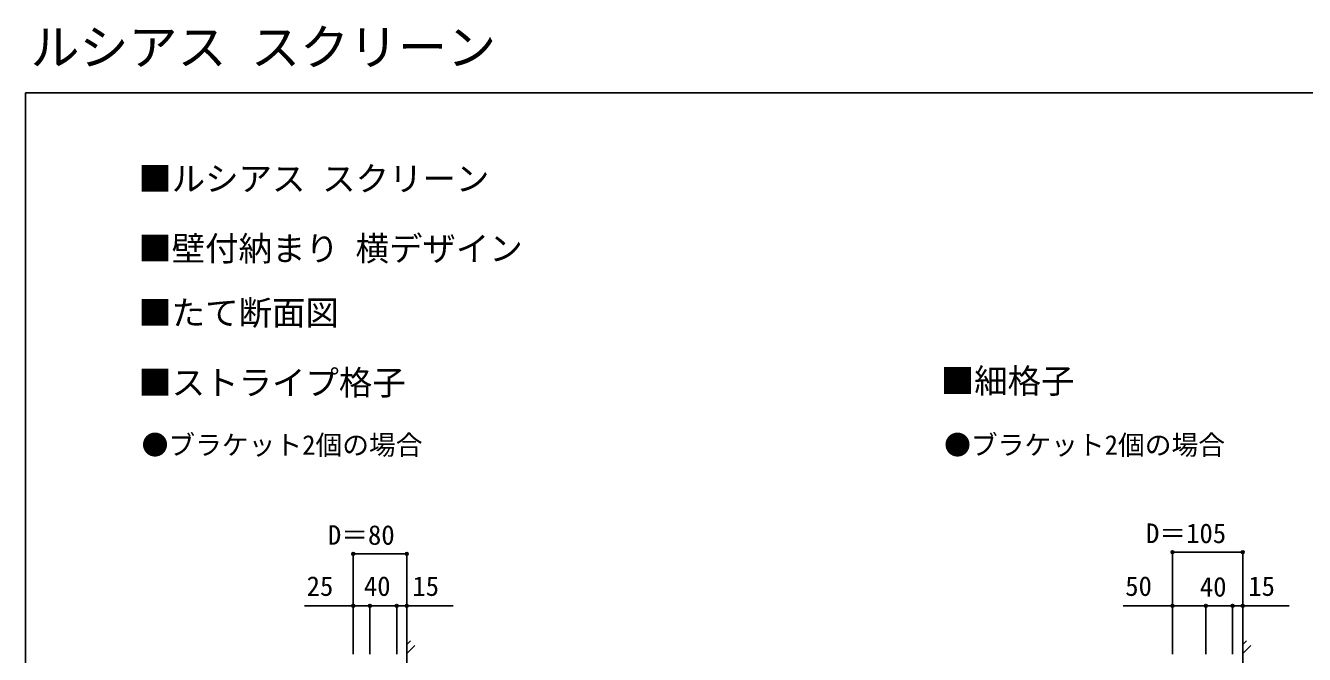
# Model space of a CAD drawing. Units: millimetres, scale not verified. Extents: x -1750 to 1750, y -2608 to 2592.
# Drawn here: x -1750 to 162, y 1651 to 2592 of the extents above; entities that cross this region are included whole.
import ezdxf
from ezdxf.enums import TextEntityAlignment as Align

# ---------------------------------------------------------------- set-up
doc = ezdxf.new("R2010")
doc.units = ezdxf.units.MM
doc.header["$LTSCALE"] = 14
for name, color, linetype in [('0-2_USER1', 3, 'Continuous'), ('0-6_YKK_D', 6, 'Continuous'), ('0-7_YKK_ZWAK', 7, 'Continuous'), ('0-8_YSS_K', 3, 'Continuous')]:
    doc.layers.add(name, color=color, linetype=linetype)
doc.styles.add('ＭＳ ゴシック', font='')
doc.styles.get('ＭＳ ゴシック').set_extended_font_data('MS Gothic')

msp = doc.modelspace()

# ---------------------------------------------------------------- linework, layer by layer
at = {"layer": '0-6_YKK_D'}
for p, q in [((-1260, 1651.5), (-1260, 1802.5)), ((-1180, 1801.5), (-1260, 1801.5)), ((-1180, 1651.5), (-1180, 1802.5)), ((-35, 1651.5), (-35, 1805)), ((70, 1804), (-35, 1804)), ((70, 1651.5), (70, 1805)), ((-1260, 1651.5), (-1260, 1725)), ((-1235, 1651.5), (-1235, 1725)), ((-1235, 1651.5), (-1235, 1725)), ((-1235, 1724), (-1195, 1724)), ((-1195, 1651.5), (-1195, 1725)), ((-1195, 1651.5), (-1195, 1725)), ((-1180, 1651.5), (-1180, 1725)), ((-35, 1651.5), (-35, 1725)), ((15, 1651.5), (15, 1725)), ((15, 1651.5), (15, 1725)), ((15, 1724), (55, 1724)), ((55, 1651.5), (55, 1725)), ((55, 1651.5), (55, 1725)), ((70, 1651.5), (70, 1725))]:
    msp.add_line(p, q, dxfattribs=at)
for points in [[(-1235, 1724), (-1260, 1724), (-1332.77, 1724)], [(-1195, 1724), (-1180, 1724), (-1110.41, 1724)], [(15, 1724), (-35, 1724), (-108.68, 1724)], [(55, 1724), (70, 1724), (139.59, 1724)]]:
    msp.add_lwpolyline(points, dxfattribs=at)
for centre in [(-1260, 1801.5), (-1180, 1801.5), (-35, 1804), (70, 1804), (-1260, 1724), (-1235, 1724), (-1235, 1724), (-1195, 1724), (-1195, 1724), (-1180, 1724), (-35, 1724), (15, 1724), (15, 1724), (55, 1724), (55, 1724), (70, 1724)]:
    msp.add_circle(centre, 2.12, dxfattribs=at)
at = {"layer": '0-7_YKK_ZWAK'}
for q in [(-1750, -2608.5), (1750, 2491.5)]:
    msp.add_line((-1750, 2491.5), q, dxfattribs=at)
at = {"layer": '0-8_YSS_K'}
for p, q in [((-1180, 1671.5), (-1180, 1296.5)), ((-1180, 1665.89), (-1174.39, 1671.5)), ((-1180, 1652.42), (-1168, 1664.42)), ((70, 1671.5), (70, 1304)), ((70, 1665.89), (75.61, 1671.5)), ((70, 1652.42), (82, 1664.42))]:
    msp.add_line(p, q, dxfattribs=at)

# ---------------------------------------------------------------- texts
at = {"layer": '0-2_USER1', "style": 'ＭＳ ゴシック'}
for s, height, p in [('ルシアス スクリーン', 53.74, (-1742.66, 2516.83)), ('■ルシアス スクリーン', 36.66, (-1581.51, 2333.68)), ('■壁付納まり 横デザイン', 36.66, (-1581.51, 2229.14)), ('■たて断面図', 36.66, (-1581.51, 2133.11)), ('■ストライプ格子', 36.66, (-1581.51, 2028.57)), ('■細格子', 36.66, (-381.51, 2031.12)), ('●ブラケット2個の場合', 29.33, (-1576.45, 1941.18)), ('●ブラケット2個の場合', 29.33, (-376.45, 1941.18))]:
    msp.add_text(s, height=height, dxfattribs=at).set_placement(p, align=Align.BOTTOM_LEFT)
at = {"layer": '0-6_YKK_D', "style": 'ＭＳ ゴシック'}
for s, p in [('D＝80', (-1297.95, 1806.5)), ('D＝105', (-74.55, 1809)), ('25', (-1329.73, 1730)), ('40', (-1244.09, 1730)), ('15', (-1171.64, 1730)), ('50', (-105.64, 1730)), ('40', (5.91, 1729)), ('15', (78.36, 1730))]:
    msp.add_text(s, height=29.33, dxfattribs=at).set_placement(p, align=Align.BOTTOM_LEFT)

doc.saveas('drawing.dxf')
